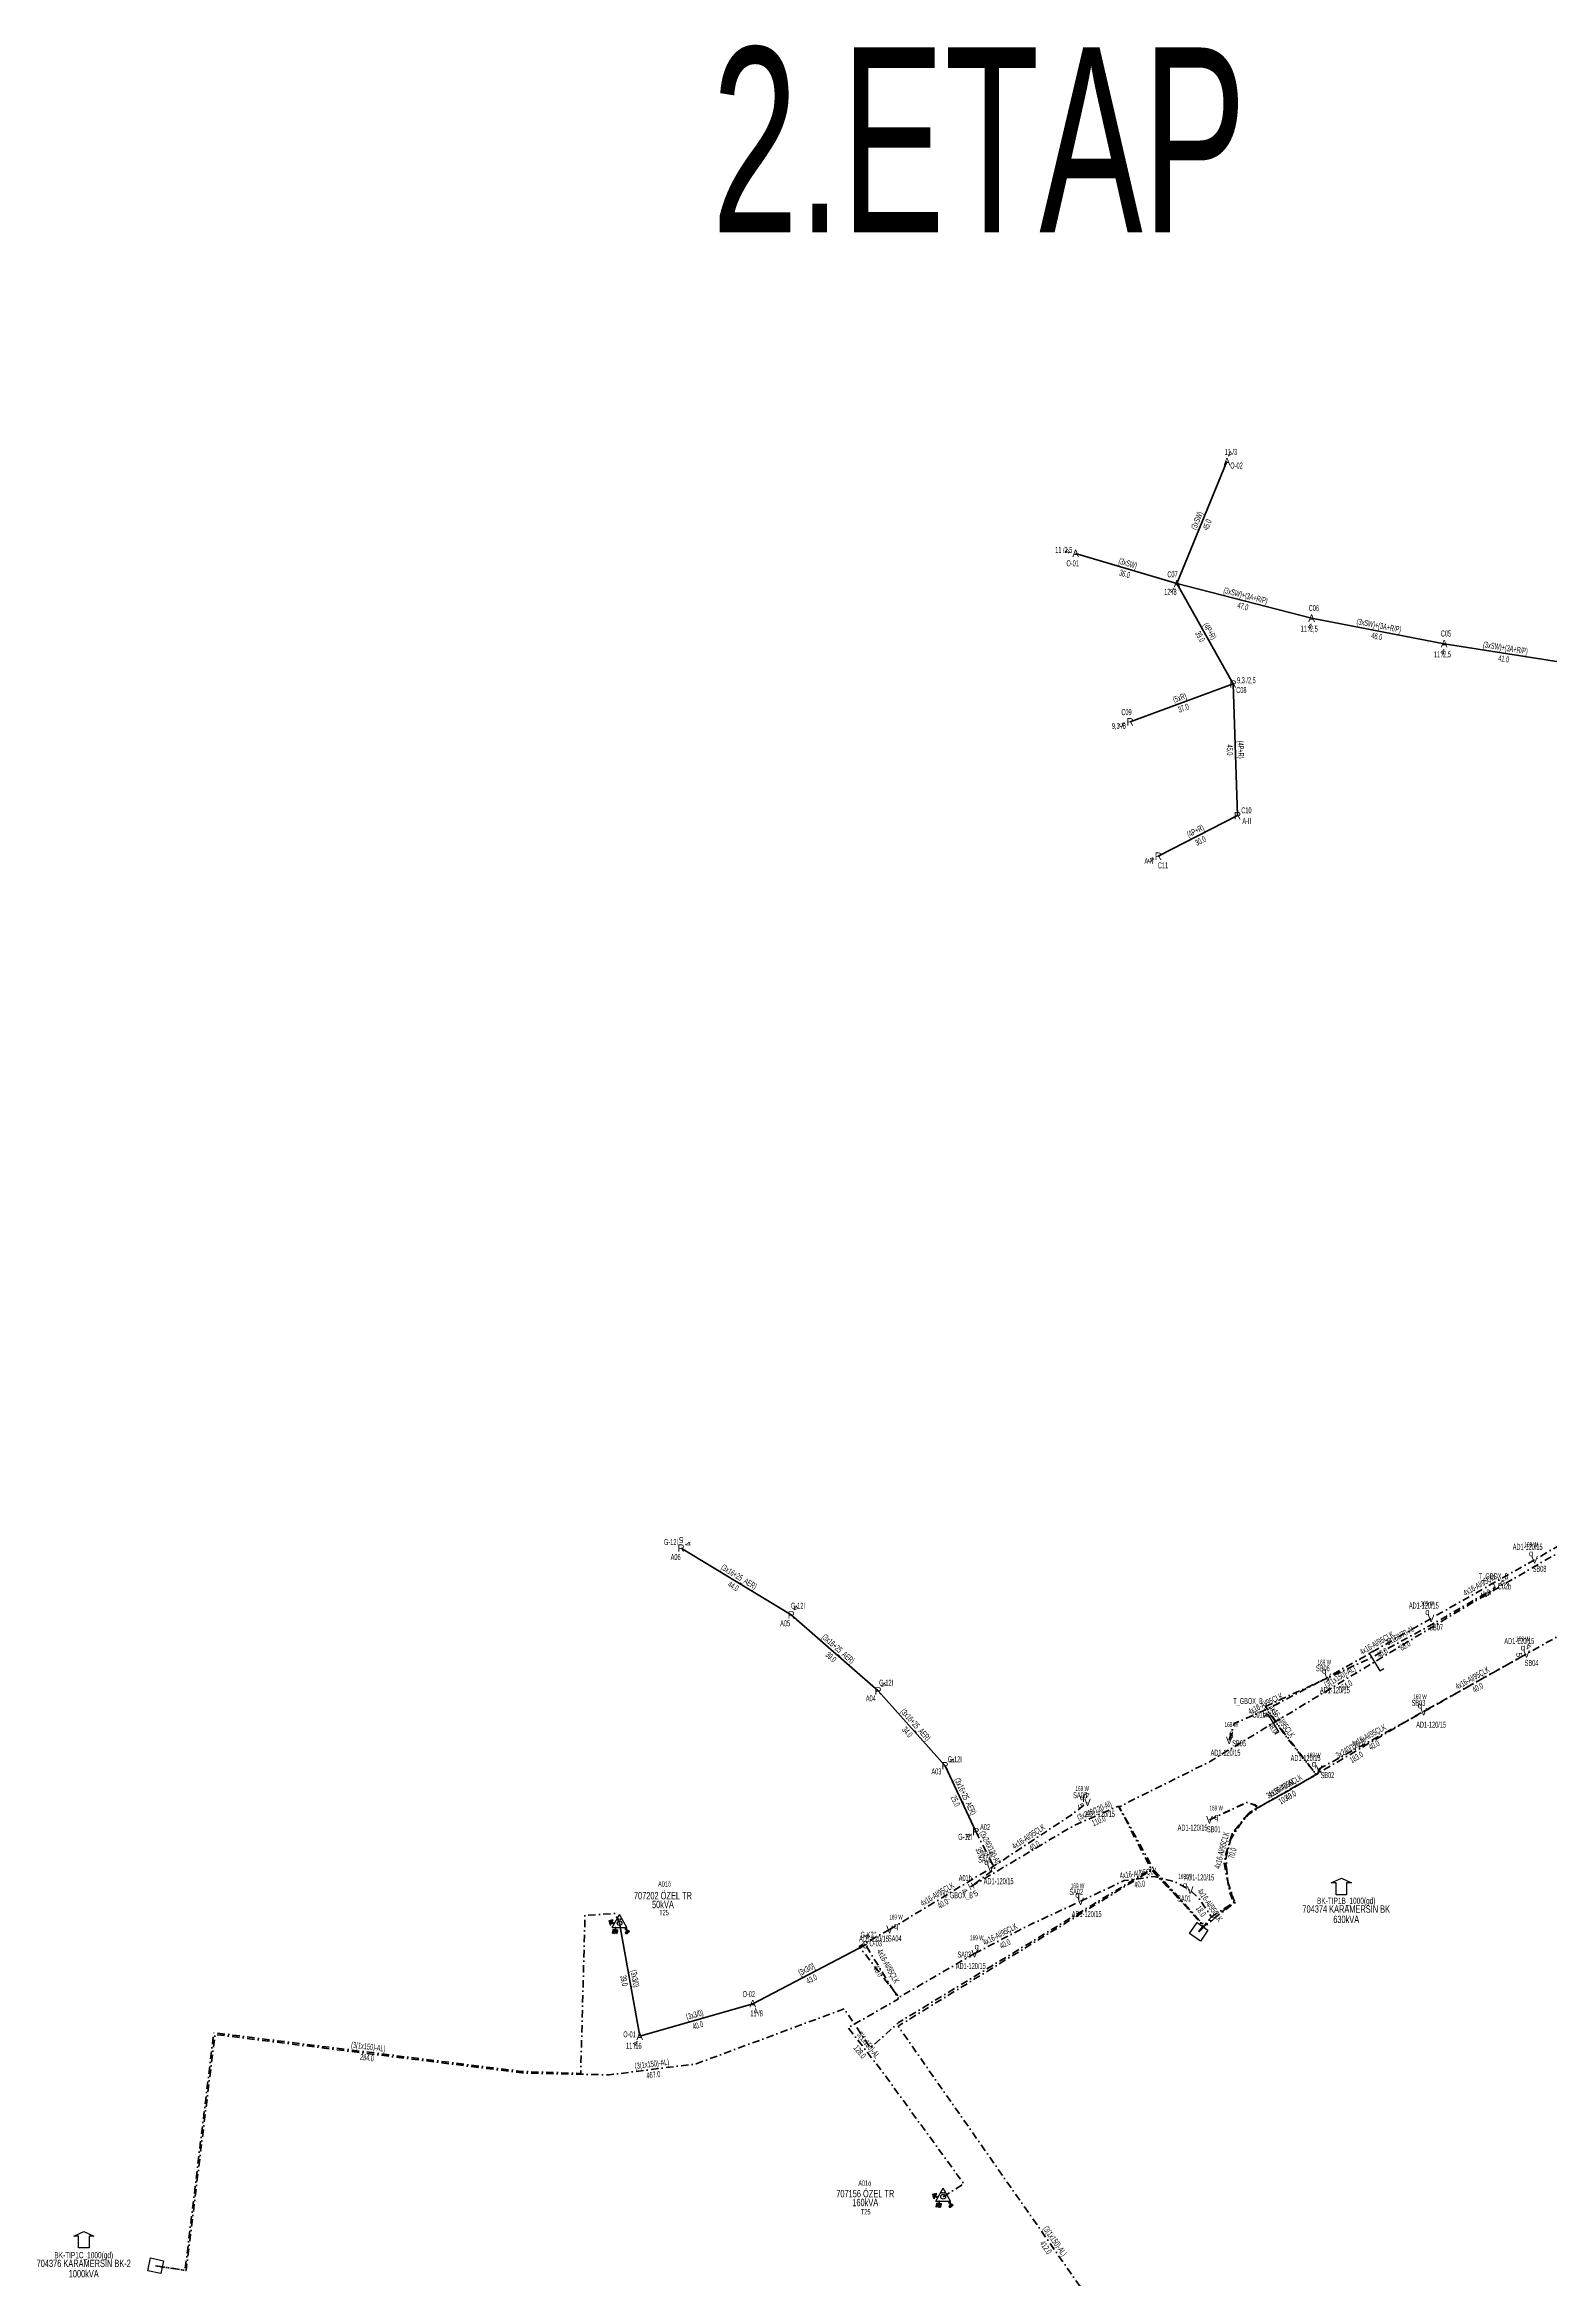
# Model space of a CAD drawing. Header units: millimetres. Extents: x 554556 to 559004, y 4084130 to 4087120.
# Drawn here: x 554556 to 555067, y 4085152 to 4085909 of the extents above; entities that cross this region are included whole.
import ezdxf
from ezdxf.enums import TextEntityAlignment as Align

# ---------------------------------------------------------------- set-up
doc = ezdxf.new("R2010")
doc.units = ezdxf.units.MM
doc.linetypes.add('DASHDOT', pattern=[5, 2.5, -1.25, 0, -1.25])
for name, color, linetype, lineweight in [('DIREK_AG_MEVCUT', 120, 'Continuous', 25), ('DIREK_AYD_YENI', 152, 'Continuous', 25), ('DIREK_BOX_MEVCUT', 5, 'Continuous', 25), ('DIREK_BOX_YENI', 5, 'Continuous', 25), ('DIREK_OG_MEVCUT', 16, 'Continuous', 25), ('DIREK_OG_YENI', 10, 'Continuous', 25), ('HAT_AG_HAVAI_MEVCUT', 126, 'Continuous', 50), ('HAT_AYD_YERALTI_YENI', 4, 'DASHDOT', 40), ('HAT_BOX_YERALTI_MEVCUT', 192, 'DASHDOT', 50), ('HAT_BOX_YERALTI_YENI', 5, 'DASHDOT', 50), ('HAT_OG_HAVAI_BYSK', 1, 'Continuous', 70), ('HAT_OG_HAVAI_MEVCUT', 48, 'Continuous', 70), ('HAT_OG_YERALTI_MEVCUT', 48, 'DASHDOT', 70), ('HAT_OG_YERALTI_YENI', 1, 'DASHDOT', 70), ('TRAFO_MEVCUT', 5, 'Continuous', 30), ('TRAFO_TADILAT_BYSK', 5, 'Continuous', 30)]:
    doc.layers.add(name, color=color, linetype=linetype, lineweight=lineweight)
doc.layers.add('LAMBA_GUCU', color=4, linetype='Continuous')
doc.layers.add('NIA_OG', color=6, linetype='Continuous')
doc.styles.add('Direk', font='B_CAD')
doc.styles.get("Standard").update_dxf_attribs({"font": 'Arial'})

# ---------------------------------------------------------------- blocks, each defined once
blk = doc.blocks.new('OG_NIA', base_point=(-43.6726, 128.9236))
at = {"layer": 'NIA_OG'}
for p, q in [((-43.672618, 132.403582), (-45.232618, 132.403582)), ((-43.672618, 125.443582), (-43.672618, 132.403582)), ((-43.672618, 125.443582), (-45.232618, 125.443582))]:
    blk.add_line(p, q, dxfattribs=at)
blk = doc.blocks.new('MEV_BINA_KARE')
at = {"layer": 'TRAFO_MEVCUT', "linetype": 'Continuous'}
for p, q in [((-2.25, -2.25), (-2.25, 2.25)), ((-2.25, 2.25), (2.25, 2.25)), ((0, 1.8), (0, 2.7)), ((2.25, 2.25), (2.25, -2.25)), ((2.25, -2.25), (-2.25, -2.25))]:
    blk.add_line(p, q, dxfattribs=at)
blk = doc.blocks.new('MEV_BETKOSK')
at = {"layer": 'TRAFO_MEVCUT', "linetype": 'Continuous'}
for p, q in [((-3.4, 2), (0, 3.6)), ((-1.8, 2), (-3.4, 2)), ((-1.8, -2), (-1.8, 2)), ((0, 3.6), (3.4, 2)), ((3.4, 2), (1.8, 2)), ((1.8, 2), (1.8, -2)), ((1.8, -2), (-1.8, -2))]:
    blk.add_line(p, q, dxfattribs=at)
blk = doc.blocks.new('MEV_DIREK_OZEL')
h = blk.add_hatch(color=32)
h.paths.add_polyline_path([(-2.12, 1), (-2.34, 1.12), (-3.29, -0.52), (-3.08, -0.65), (-2.65, 0.09), (-1.88, -0.36), (-1.78, -0.19), (-2.55, 0.26)])
h.paths.add_polyline_path([(-3.44, -0.15), (-3.31, -0.22), (-2.59, 1.01), (-2.72, 1.09)])
h.paths.add_polyline_path([(-3.52, 0.32), (-3.39, 0.24), (-3.03, 0.85), (-3.16, 0.92)])
h.paths.add_polyline_path([(-3.56, 0.84), (-3.64, 0.71), (-3.51, 0.63), (-3.43, 0.76)])
h.paths.add_polyline_path([(-1.49, -2.34), (-2.24, -2.34), (-2.5, -3.47), (-2.4, -3.47), (-2.19, -2.54), (-1.89, -2.54), (-2.1, -3.47), (-2, -3.47), (-1.79, -2.54), (-1.49, -2.54), (-1.7, -3.48), (-1.6, -3.48), (-1.39, -2.54), (-1.09, -2.54), (-1.3, -3.48), (-1.2, -3.48), (-0.99, -2.54), (-0.69, -2.55), (-0.9, -3.48), (-0.8, -3.48), (-0.54, -2.35), (-1.29, -2.34), (-1.29, -1.44), (-1.49, -1.44)])
at = {"layer": 'TRAFO_MEVCUT'}
for points in [[(2.4, -1.57), (2.17, -1.92), (2.12, -1.44), (1.99, -1.44), (2.06, -2.32), (2.29, -1.96), (2.35, -2.67), (2.14, -2.67), (2.44, -2.87), (2.45, -2.86), (2.69, -2.49), (2.49, -2.63)], [(2.4, -1.57), (2.17, -1.92), (2.12, -1.44), (1.99, -1.44), (2.06, -2.32), (2.29, -1.96), (2.35, -2.67), (2.14, -2.67), (2.44, -2.87), (2.02, -3.19), (2.24, -3.79), (2.3, -3.74), (2.13, -3.26), (2.3, -3.13), (2.48, -3.6), (2.54, -3.56), (2.36, -3.08), (2.54, -2.94), (2.72, -3.42), (2.78, -3.38), (2.6, -2.9), (2.78, -2.76), (2.95, -3.24), (3.01, -3.2), (2.84, -2.72), (3.01, -2.58), (3.19, -3.06), (3.25, -3.01), (3.03, -2.42), (2.45, -2.86), (2.69, -2.49), (2.49, -2.63)], [(3.01, -2.58), (3.19, -3.06), (3.25, -3.01), (3.03, -2.42), (2.45, -2.86), (2.69, -2.49), (2.49, -2.63), (2.4, -1.57), (2.17, -1.92), (2.12, -1.44), (1.99, -1.44), (2.06, -2.32), (2.29, -1.96), (2.35, -2.67), (2.14, -2.67), (2.44, -2.87), (2.02, -3.19), (2.24, -3.79), (2.3, -3.74), (2.13, -3.26), (2.3, -3.13), (2.48, -3.6), (2.54, -3.56), (2.36, -3.08), (2.54, -2.94), (2.72, -3.42), (2.78, -3.38), (2.6, -2.9), (2.78, -2.76), (2.95, -3.24), (3.01, -3.2), (2.84, -2.72)]]:
    blk.add_hatch(color=32, dxfattribs=at).paths.add_polyline_path(points)
at = {"layer": 'TRAFO_MEVCUT', "linetype": 'Continuous'}
for p, q in [((-2.5, -1.44), (0, 2.89)), ((2.5, -1.44), (0, 2.89)), ((-2.5, -1.44), (2.5, -1.44))]:
    blk.add_line(p, q, dxfattribs=at)
at = {"layer": 'TRAFO_MEVCUT', "color": 32, "flags": 128}
blk.add_lwpolyline([(1.99, -1.44), (2.12, -1.44), (2.17, -1.92), (2.4, -1.57), (2.49, -2.63), (2.69, -2.49), (2.45, -2.86), (3.03, -2.42), (3.25, -3.01), (3.19, -3.06), (3.01, -2.58), (2.84, -2.72), (3.01, -3.2), (2.95, -3.24), (2.78, -2.76), (2.6, -2.9), (2.78, -3.38), (2.72, -3.42), (2.54, -2.94), (2.36, -3.08), (2.54, -3.56), (2.48, -3.6), (2.3, -3.13), (2.13, -3.26), (2.3, -3.74), (2.24, -3.79), (2.02, -3.19), (2.44, -2.87), (2.14, -2.67), (2.35, -2.67), (2.29, -1.96), (2.06, -2.32), (1.99, -1.44)], dxfattribs=at)
at = {"layer": 'TRAFO_MEVCUT', "linetype": 'Continuous'}
for centre, radius in [((0, 0), 0.804), ((-0.34, 1.34), 0.12), ((0.34, 1.34), 0.12)]:
    blk.add_circle(centre, radius, dxfattribs=at)
at = {"layer": 'TRAFO_TADILAT_BYSK', "color": 32, "flags": 128}
for points in [[(-3.51, 0.63), (-3.43, 0.76), (-3.56, 0.84), (-3.64, 0.71), (-3.51, 0.63)], [(-3.39, 0.24), (-3.03, 0.85), (-3.16, 0.92), (-3.52, 0.32), (-3.39, 0.24)], [(-3.31, -0.22), (-2.59, 1.01), (-2.72, 1.09), (-3.44, -0.15), (-3.31, -0.22)], [(-1.78, -0.19), (-2.55, 0.26), (-2.12, 1), (-2.34, 1.12), (-3.29, -0.52), (-3.08, -0.65), (-2.65, 0.09), (-1.88, -0.36), (-1.78, -0.19)], [(-1.29, -1.44), (-1.49, -1.44), (-1.49, -2.34), (-2.24, -2.34), (-2.5, -3.47), (-2.4, -3.47), (-2.19, -2.54), (-1.89, -2.54), (-2.1, -3.47), (-2, -3.47), (-1.79, -2.54), (-1.49, -2.54), (-1.7, -3.48), (-1.6, -3.48), (-1.39, -2.54), (-1.09, -2.54), (-1.3, -3.48), (-1.2, -3.48), (-0.99, -2.54), (-0.69, -2.55), (-0.9, -3.48), (-0.8, -3.48), (-0.54, -2.35), (-1.29, -2.34), (-1.29, -1.44)]]:
    blk.add_lwpolyline(points, dxfattribs=at)

msp = doc.modelspace()

# ---------------------------------------------------------------- linework, layer by layer
at = {"layer": 'HAT_AG_HAVAI_MEVCUT'}
for p, q in [((554940.03, 4085726.19), (554959.03, 4085692.22)), ((554924.15, 4085679.38), (554959.03, 4085692.22)), ((554959.03, 4085692.22), (554960.56, 4085647.6)), ((554960.56, 4085647.6), (554933.71, 4085633.87)), ((554772.02, 4085399.47), (554809.38, 4085376.86)), ((554809.38, 4085376.86), (554838.77, 4085351.11)), ((554838.77, 4085351.11), (554861.46, 4085325.75)), ((554861.46, 4085325.75), (554871.9, 4085303.44))]:
    msp.add_line(p, q, dxfattribs=at)
at = {"layer": 'HAT_AYD_YERALTI_YENI', "flags": 128}
for points in [[(555096.220163, 4085415.862886), (555061.201375, 4085395.543685)], [(555061.201375, 4085395.543685), (555026.121939, 4085375.665329)], [(555026.121939, 4085375.665329), (554991.13941, 4085355.722183)], [(555023.605208, 4085344.046394), (555058.450641, 4085363.648811)], [(554957.736, 4085334.367), (554958.352389, 4085336.364242), (554959.376858, 4085340.017076), (554967.694219, 4085343.589634), (554973.946194, 4085346.6598), (554991.13941, 4085355.722183)], [(554957.736, 4085334.367), (554959.372983, 4085340.031565), (554970.363839, 4085344.858921), (554977.777279, 4085334.557687), (554987.123646, 4085323.014983), (554987.339153, 4085322.756375), (554987.899472, 4085323.23049), (554988.203291, 4085324.668793)], [(554988.203291, 4085324.668793), (555023.605208, 4085344.046394)], [(554951.04, 4085307.432), (554956.01275, 4085309.745959), (554963.469291, 4085313.323375), (554966.572592, 4085312.504448), (554967.520823, 4085311.599319), (554987.735378, 4085323.064291), (554988.203291, 4085324.668793)], [(554876.86827, 4085291.007662), (554904.593786, 4085309.343913), (554909.751622, 4085313.380481)], [(554951.04, 4085307.432), (554963.86971, 4085313.345858), (554966.56484, 4085312.326079), (554967.366095, 4085311.233459), (554963.214137, 4085308.61117), (554958.042401, 4085300.525779), (554955.973687, 4085292.726991), (554957.962256, 4085282.784145), (554959.193275, 4085279.280475), (554952.375324, 4085275.019255), (554947.403458, 4085269.508073)], [(554842.679, 4085270.276), (554876.86827, 4085291.007662)], [(554907.40204, 4085279.846992), (554922.126551, 4085286.823415), (554932.257213, 4085288.208182), (554939.25393, 4085286.531885), (554944.51889, 4085283.616863)], [(554947.403458, 4085269.508073), (554951.734254, 4085274.579437), (554947.725718, 4085280.482917), (554944.51889, 4085283.616863)], [(554871.470984, 4085262.136553), (554890.420425, 4085271.975686), (554907.40204, 4085279.846992)], [(554842.679, 4085270.276), (554832.342748, 4085264.574521), (554845.828007, 4085247.258296), (554871.470984, 4085262.136553)]]:
    msp.add_lwpolyline(points, dxfattribs=at)
at = {"layer": 'HAT_BOX_YERALTI_MEVCUT', "flags": 128}
for points in [[(554870.341235, 4085284.88378), (554905.30331, 4085305.609489), (554920.244461, 4085312.078853), (554931.488833, 4085290.360273), (554949.031733, 4085271.65873), (554947.403458, 4085269.508073)], [(554871.9, 4085303.44), (554878.353195, 4085290.861153), (554870.341235, 4085284.88378)]]:
    msp.add_lwpolyline(points, dxfattribs=at)
at = {"layer": 'HAT_BOX_YERALTI_YENI', "flags": 128}
for points in [[(554970.061, 4085345.783), (555005.16384, 4085361.987527), (555027.589214, 4085374.265419), (555047.503335, 4085385.818706), (555047.477, 4085386.321)], [(555080.922105, 4085374.661599), (555078.041916, 4085374.617271), (555020.527802, 4085342.444115), (554979.186293, 4085318.092986), (554964.877379, 4085310.088494), (554958.643792, 4085302.367347), (554956.32172, 4085294.942908), (554957.384263, 4085285.309184), (554959.651021, 4085279.358942), (554950.51315, 4085272.48783), (554947.403458, 4085269.508073)], [(555080.922105, 4085374.661599), (555078.041916, 4085374.617271), (555020.527802, 4085342.444115), (554979.186293, 4085318.092986), (554964.877379, 4085310.088494), (554958.643792, 4085302.367347), (554956.32172, 4085294.942908), (554957.384263, 4085285.309184), (554959.651021, 4085279.358942), (554950.51315, 4085272.48783), (554947.403458, 4085269.508073)], [(554947.403458, 4085269.508073), (554959.496685, 4085279.79902), (554957.164446, 4085286.941501), (554956.654269, 4085294.667042), (554958.840743, 4085302.975643), (554964.452692, 4085309.826595), (554987.200577, 4085322.696748), (554974.260534, 4085339.631823), (554970.061, 4085345.783)]]:
    msp.add_lwpolyline(points, dxfattribs=at)
at = {"layer": 'HAT_OG_HAVAI_BYSK'}
msp.add_line((554796.31, 4085245.15), (554834.5, 4085265.13), dxfattribs=at)
at = {"layer": 'HAT_OG_HAVAI_MEVCUT'}
for p, q in [((554940.03, 4085726.19), (554956.97, 4085767.53)), ((554940.03, 4085726.19), (554905.7, 4085736.43)), ((554985.64, 4085714.5), (554940.03, 4085726.19)), ((555030.55, 4085705.86), (554985.64, 4085714.5)), ((555071.52, 4085699.34), (555030.55, 4085705.86)), ((554751.192297, 4085272.452136), (554758.02, 4085234.1)), ((554758.02, 4085234.1), (554796.31, 4085245.15))]:
    msp.add_line(p, q, dxfattribs=at)
at = {"layer": 'HAT_OG_YERALTI_MEVCUT', "flags": 128}
for points in [[(554947.403458, 4085269.508073), (554949.299066, 4085271.545739), (554932.080369, 4085290.739647), (554920.459468, 4085311.841306), (554951.053797, 4085327.123071), (555041.262018, 4085381.66881), (555103.556711, 4085417.818167)], [(554594.042324, 4085156.378107), (554604.366957, 4085154.769738), (554614.146979, 4085234.730106), (554718.20786, 4085221.701345), (554747.649475, 4085221.024527), (554777.188101, 4085224.787913), (554827.272688, 4085243.400429), (554836.205703, 4085230.153347), (554845.707197, 4085238.743739), (554931.331819, 4085290.743417), (554949.430636, 4085271.489356), (554947.403458, 4085269.508073)], [(554947.403458, 4085269.508073), (554948.943854, 4085271.553521), (554931.774367, 4085290.609766), (554845.565456, 4085237.541698), (554948.800516, 4085089.809737), (554967.875247, 4085065.251053), (554962.59581, 4085058.39841), (554966.262722, 4085050.586293), (554963.552396, 4085039.585557), (554982.843542, 4085029.381976), (554971.27, 4085011.664)], [(554751.192297, 4085272.452136), (554749.651022, 4085275.722153), (554739.498741, 4085275.045335), (554738.032881, 4085221.533542), (554718.04095, 4085222.187462), (554613.732593, 4085235.308093), (554604.009809, 4085154.828163), (554594.042324, 4085156.378107)]]:
    msp.add_lwpolyline(points, dxfattribs=at)
at = {"layer": 'HAT_OG_YERALTI_YENI', "flags": 128}
msp.add_lwpolyline([(554860.824375, 4085179.747795), (554867.867794, 4085184.092186), (554839.53838, 4085223.033287), (554828.654112, 4085236.99251), (554845.706627, 4085246.814514), (554834.5, 4085265.13)], dxfattribs=at)

# ---------------------------------------------------------------- block references
at = {"layer": 'NIA_OG'}
for p, rotation in [((555006.925762, 4085360.906884), 211.159878), ((554972.69669, 4085340.209767), 31.159878)]:
    msp.add_blockref('OG_NIA', p, dxfattribs=dict(at, rotation=rotation))
at = {"layer": 'TRAFO_MEVCUT'}
for name, p in [('MEV_BETKOSK', (554995.719684, 4085284.075021)), ('MEV_BETKOSK', (554995.719684, 4085284.075021)), ('MEV_DIREK_OZEL', (554751.192297, 4085272.452136)), ('MEV_DIREK_OZEL', (554860.824375, 4085179.747795)), ('MEV_BETKOSK', (554569.680757, 4085164.425745))]:
    msp.add_blockref(name, p, dxfattribs=at)
for p, rotation in [((554947.403458, 4085269.508073), 325.380919), ((554947.403458, 4085269.508073), 325.380919), ((554594.042324, 4085156.378107), 257.492052)]:
    msp.add_blockref('MEV_BINA_KARE', p, dxfattribs=dict(at, rotation=rotation))

# ---------------------------------------------------------------- texts
at = {"layer": 'DIREK_AG_MEVCUT', "linetype": 'ByBlock', "style": 'Direk'}
for p in [(554959.03, 4085692.22), (554924.15, 4085679.38), (554960.56, 4085647.6), (554933.71, 4085633.87), (554772.02, 4085399.47), (554809.38, 4085376.86), (554838.77, 4085351.11), (554861.46, 4085325.75), (554871.9, 4085303.44)]:
    msp.add_text('R', height=2.5, dxfattribs=at).set_placement(p, align=Align.MIDDLE_CENTER)
at = {"layer": 'DIREK_AG_MEVCUT', "linetype": 'ByBlock', "width": 0.53}
for s, p in [('C08', (554961.853555, 4085690.151779)), ('9,3 /2,5', (554963.548275, 4085693.480798)), ('C09', (554922.940904, 4085682.664522)), ('9,3 /6', (554920.337949, 4085677.976711)), ('C10', (554963.568118, 4085649.389198)), ('A-II', (554963.665506, 4085645.772441)), ('A-II', (554930.49873, 4085632.227887)), ('C11', (554935.303502, 4085630.753792)), ('G-12I', (554768.618748, 4085401.528413)), ('A06', (554770.207845, 4085396.475656)), ('G-12I', (554811.641193, 4085379.949234)), ('A05', (554807.312752, 4085374.035733)), ('A04', (554836.308039, 4085348.62228)), ('G-12I', (554841.507039, 4085353.875675)), ('G-12I', (554864.767382, 4085327.934829)), ('A03', (554858.539662, 4085323.820849)), ('G-12I', (554868.309185, 4085301.679477)), ('A02', (554875.042612, 4085304.980775))]:
    msp.add_text(s, height=2.05, dxfattribs=at).set_placement(p, align=Align.MIDDLE_CENTER)
at = {"layer": 'DIREK_AG_MEVCUT', "color": 32, "style": 'Direk'}
for s, rotation, p in [('5', 290.209633, (554921.522382, 4085678.412723)), ('5', 297.083359, (554931.217034, 4085632.595198)), ('5', 538.817979, (554772.07776, 4085402.269404)), ('4', 478.817979, (554774.473235, 4085400.81968)), ('4', 143.797405, (554811.033798, 4085379.119414)), ('4', 135.29817, (554840.739569, 4085353.100176)), ('4', 123.448414, (554863.796271, 4085327.293321)), ('4', 296.118016, (554869.38591, 4085302.20738))]:
    msp.add_text(s, height=2, rotation=rotation, dxfattribs=at).set_placement(p, align=Align.MIDDLE_CENTER)
at = {"layer": 'DIREK_AYD_YENI', "width": 0.53}
for s, p in [('AD1-120/15', (555058.837577, 4085399.909176)), ('SB08', (555062.867906, 4085392.465914)), ('AD1-120/15', (555023.668125, 4085380.030007)), ('SB07', (555027.837154, 4085372.614421)), ('AD1-120/15', (555056.014822, 4085368.013819)), ('SB06', (554989.456478, 4085358.791017)), ('SB04', (555060.156174, 4085360.592481)), ('AD1-120/15', (554993.533401, 4085351.356732)), ('SB03', (555021.850007, 4085347.074474)), ('AD1-120/15', (555026.133845, 4085339.683975)), ('SB05', (554961.08497, 4085333.349945)), ('AD1-120/15', (554956.482007, 4085330.169912)), ('AD1-120/15', (554983.606024, 4085328.362676)), ('SB02', (554991.012551, 4085322.581197)), ('SA06', (554907.196304, 4085315.772206)), ('AD1-120/15', (554913.946252, 4085309.454392)), ('AD1-120/15', (554945.331796, 4085304.788318)), ('SB01', (554952.508026, 4085304.254753)), ('SA05', (554874.995188, 4085293.964276)), ('AD1-120/15', (554879.622169, 4085286.660701)), ('AD1-120/15', (554947.595122, 4085287.91901)), ('SA02', (554905.916787, 4085283.016223)), ('SA01', (554942.429328, 4085280.809065)), ('AD1-120/15', (554909.441118, 4085275.496009)), ('AD1-120/15', (554837.383983, 4085267.150752)), ('SA04', (554844.440062, 4085267.251325)), ('AD1-120/15', (554870.176222, 4085257.927033)), ('SA03', (554867.987897, 4085261.792891))]:
    msp.add_text(s, height=2.05, dxfattribs=at).set_placement(p, align=Align.MIDDLE_CENTER)
at = {"layer": 'DIREK_AYD_YENI', "color": 4, "style": 'Direk'}
for p in [(555060.010996, 4085397.742093), (555024.896786, 4085377.844548), (555057.232402, 4085365.831904), (554989.937316, 4085357.914207), (555022.351493, 4085346.209309), (554958.451681, 4085336.762371), (554986.435524, 4085326.43656), (554907.926394, 4085315.088856), (554953.308517, 4085308.482634), (554875.530354, 4085293.119529), (554906.341145, 4085282.110728), (554942.751123, 4085285.38463), (554844.831962, 4085271.54673), (554872.205953, 4085264.526076)]:
    msp.add_text('q', height=2, dxfattribs=at).set_placement(p, align=Align.MIDDLE_CENTER)
at = {"layer": 'DIREK_AYD_YENI', "style": 'Direk'}
for p in [(555061.201375, 4085395.543685), (555026.121939, 4085375.665329), (555058.450641, 4085363.648811), (554991.13941, 4085355.722183), (555023.605208, 4085344.046394), (554957.736, 4085334.367), (554988.203291, 4085324.668793), (554909.751622, 4085313.380481), (554951.04, 4085307.432), (554876.86827, 4085291.007662), (554907.40204, 4085279.846992), (554944.51889, 4085283.616863), (554842.679, 4085270.276), (554871.470984, 4085262.136553)]:
    msp.add_text('V', height=2.5, dxfattribs=at).set_placement(p, align=Align.MIDDLE_CENTER)
at = {"layer": 'DIREK_AYD_YENI', "color": 32, "style": 'Direk'}
for s, rotation, p in [('5', 276.662967, (555055.967526, 4085363.323931)), ('4', 524.162967, (555059.132896, 4085366.053916)), ('5', 294.394011, (554907.474804, 4085312.224055)), ('4', 541.894011, (554909.668995, 4085315.879115))]:
    msp.add_text(s, height=2, rotation=rotation, dxfattribs=at).set_placement(p, align=Align.MIDDLE_CENTER)
at = {"layer": 'DIREK_BOX_MEVCUT', "width": 0.53}
for s, p in [('A01b', (554868.323288, 4085287.743482)), ('N_GBOX_B', (554865.811376, 4085281.863613))]:
    msp.add_text(s, height=2.05, dxfattribs=at).set_placement(p, align=Align.MIDDLE_CENTER)
at = {"layer": 'DIREK_BOX_MEVCUT', "color": 32, "style": 'Direk'}
for s, rotation, p in [('4', 303.692351, (554868.011556, 4085283.330527)), ('5', 392.176022, (554871.832297, 4085282.513815))]:
    msp.add_text(s, height=2, rotation=rotation, dxfattribs=at).set_placement(p, align=Align.MIDDLE_CENTER)
at = {"layer": 'DIREK_BOX_MEVCUT', "style": 'Direk', "width": 0.8}
msp.add_text('H', height=2.25, rotation=27.07208, dxfattribs=at).set_placement((554870.341235, 4085284.88378), align=Align.MIDDLE_CENTER)
at = {"layer": 'DIREK_BOX_YENI', "width": 0.53}
for s, p in [('T_GBOX_B', (555047.28739, 4085389.937538)), ('C02b', (555050.9722, 4085386.504248)), ('T_GBOX_B', (554964.112108, 4085347.686273)), ('C01b', (554967.858291, 4085343.06306))]:
    msp.add_text(s, height=2.05, dxfattribs=at).set_placement(p, align=Align.MIDDLE_CENTER)
at = {"layer": 'DIREK_BOX_YENI', "style": 'Direk', "width": 0.8}
msp.add_text('J', height=2.25, rotation=25.319687, dxfattribs=at).set_placement((555047.477, 4085386.321), align=Align.MIDDLE_CENTER)
at = {"layer": 'DIREK_BOX_YENI', "color": 32, "style": 'Direk'}
for s, rotation, p in [('5', 115.50119, (555050.004214, 4085387.526484)), ('4', 318.001189, (555045.603477, 4085384.240156))]:
    msp.add_text(s, height=2, rotation=rotation, dxfattribs=at).set_placement(p, align=Align.MIDDLE_CENTER)
at = {"layer": 'DIREK_BOX_YENI', "style": 'Direk', "width": 0.8}
msp.add_text('J', height=2.25, dxfattribs=at).set_placement((554970.061, 4085345.783), align=Align.MIDDLE_CENTER)
at = {"layer": 'DIREK_OG_MEVCUT', "linetype": 'ByBlock', "width": 0.53}
for s, p in [('11 /3', (554958.310138, 4085770.800443)), ('O-02', (554960.20864, 4085766.202894)), ('11 /2,5', (554901.677808, 4085737.629745)), ('O-01', (554904.699572, 4085733.076026)), ('C07', (554938.520216, 4085729.347618)), ('12 /8', (554937.806035, 4085723.413534)), ('C06', (554986.405452, 4085717.915272)), ('11 /2,5', (554984.839744, 4085710.929439)), ('C05', (555031.155725, 4085709.307187)), ('11 /2,5', (555029.92248, 4085702.28878)), ('O-02', (554795.006957, 4085248.398396)), ('11 /8', (554797.62576, 4085241.869903)), ('O-01', (554754.5832, 4085234.762123)), ('11 /16', (554756.02714, 4085230.898842))]:
    msp.add_text(s, height=2.05, dxfattribs=at).set_placement(p, align=Align.MIDDLE_CENTER)
at = {"layer": 'DIREK_OG_MEVCUT', "linetype": 'ByBlock', "style": 'Direk'}
for p in [(554956.97, 4085767.53), (554905.7, 4085736.43), (554940.03, 4085726.19), (554985.64, 4085714.5), (555030.55, 4085705.86), (554796.31, 4085245.15), (554758.02, 4085234.1)]:
    msp.add_text('A', height=2.5, dxfattribs=at).set_placement(p, align=Align.MIDDLE_CENTER)
at = {"layer": 'DIREK_OG_MEVCUT', "color": 32, "linetype": 'ByBlock', "style": 'Direk'}
for rotation, p in [(517.717525, (554958.031685, 4085770.120912)), (613.391137, (554903.016821, 4085737.230342)), (321.305083, (554938.279514, 4085724.00464)), (347.367281, (554985.027639, 4085711.767782)), (350.033971, (555030.06542, 4085703.10225)), (381.857417, (554797.352435, 4085242.551283)), (328.09594, (554756.540204, 4085231.722984))]:
    msp.add_text('4', height=2, rotation=rotation, dxfattribs=at).set_placement(p, align=Align.MIDDLE_CENTER)
at = {"layer": 'DIREK_OG_YENI', "linetype": 'ByBlock', "width": 0.53}
for s, p in [("G-K2''", (554835.439756, 4085268.527681)), ('O-03', (554837.965937, 4085265.617114))]:
    msp.add_text(s, height=2.05, dxfattribs=at).set_placement(p, align=Align.MIDDLE_CENTER)
at = {"layer": 'DIREK_OG_YENI', "linetype": 'ByBlock', "style": 'Direk'}
msp.add_text('8', height=2.5, dxfattribs=at).set_placement((554834.5, 4085265.13), align=Align.MIDDLE_CENTER)
at = {"layer": 'DIREK_OG_YENI', "color": 32, "linetype": 'ByBlock', "style": 'Direk'}
msp.add_text('4', height=2, rotation=164.539217, dxfattribs=at).set_placement((554835.24642, 4085267.828677), align=Align.MIDDLE_CENTER)
at = {"layer": 'HAT_AG_HAVAI_MEVCUT', "lineweight": 30, "width": 0.53}
for s, rotation, p in [('(4P+R)', 299.219029, (554950.271846, 4085709.619927, 277479.515)), ('(5xR)', 20.209633, (554941.296362, 4085686.59767, 277479.515)), ('(4P+R)', 271.963877, (554960.644501, 4085669.939129, 277480.28)), ('(4P+R)', 387.083359, (554946.748007, 4085641.491793, 277466.855)), ('(3x16+25_AER)', 328.817979, (554791.140095, 4085388.892198, 277404.69)), ('(3x16+25_AER)', 318.776831, (554824.635145, 4085364.624326, 277419.385)), ('(3x16+25_AER)', 311.819509, (554850.748462, 4085338.996768, 277430.73)), ('(3x16+25_AER)', 295.077319, (554867.449876, 4085314.955265, 277435.95))]:
    msp.add_text(s, height=2.05, rotation=rotation, dxfattribs=at).set_placement(p, align=Align.CENTER)
for s, rotation, p in [('39.0', 299.219029, (554948.788154, 4085708.790073, 277479.515)), ('37.0', 20.209633, (554941.883638, 4085685.00233, 277479.515)), ('45.0', 271.963877, (554958.945499, 4085669.880871, 277480.28)), ('30.0', 387.083359, (554947.521993, 4085639.978207, 277466.855)), ('44.0', 328.817979, (554790.259905, 4085387.437802, 277404.69)), ('39.0', 318.776831, (554823.514855, 4085363.345674, 277419.385)), ('34.0', 311.819509, (554849.481538, 4085337.863232, 277430.73)), ('25.0', 295.077319, (554865.910124, 4085314.234735, 277435.95))]:
    msp.add_text(s, height=2.05, rotation=rotation, dxfattribs=at).set_placement(p, align=Align.TOP_CENTER)
at = {"layer": 'HAT_AYD_YERALTI_YENI', "lineweight": 30, "width": 0.53}
for rotation, p in [(389.538794, (555043.242596, 4085386.344025)), (389.686977, (555008.209703, 4085366.432188)), (29.360078, (555040.611172, 4085354.588425)), (26.154336, (554970.445534, 4085345.887686)), (305.741255, (554974.760473, 4085340.204811)), (28.694543, (555005.49613, 4085335.103206)), (29.560354, (554977.208761, 4085318.071166)), (33.478631, (554890.262146, 4085300.884766)), (435.143805, (554956.186457, 4085296.844319)), (7.78356, (554927.076766, 4085288.357967)), (31.231751, (554859.332909, 4085281.368647)), (304.176989, (554950.433196, 4085278.008666)), (27.439728, (554880.554012, 4085267.810491)), (298.427672, (554841.306426, 4085257.39667))]:
    msp.add_text('4x16-Al/95ÇLK', height=2.05, rotation=rotation, dxfattribs=at).set_placement(p, align=Align.CENTER)
for s, rotation, p in [('40.0', 389.538794, (555044.080718, 4085384.864988)), ('40.0', 389.686977, (555009.051647, 4085364.955323)), ('40.0', 29.360078, (555041.444676, 4085353.10678)), ('41.0', 26.154336, (554971.194878, 4085344.361749)), ('48.0', 305.741255, (554973.380645, 4085339.211797)), ('40.0', 28.694543, (555006.312368, 4085333.61198)), ('43.0', 29.560354, (554978.04744, 4085316.592444)), ('40.0', 33.478631, (554891.19991, 4085299.46681)), ('70.0', 435.143805, (554957.82963, 4085296.40845)), ('40.0', 31.231751, (554860.214361, 4085279.915016)), ('40.0', 7.78356, (554927.306999, 4085286.67363)), ('18.0', 304.176989, (554949.026776, 4085277.053689)), ('40.0', 27.439728, (554881.337398, 4085266.301748)), ('63.0', 298.427672, (554839.811414, 4085256.587387))]:
    msp.add_text(s, height=2.05, rotation=rotation, dxfattribs=at).set_placement(p, align=Align.TOP_CENTER)
at = {"layer": 'HAT_BOX_YERALTI_MEVCUT', "lineweight": 30, "width": 0.53}
for rotation, p in [(23.412114, (554912.436145, 4085309.624191)), (297.158714, (554875.882881, 4085297.538565))]:
    msp.add_text('(3x240/120-Al)', height=2.05, rotation=rotation, dxfattribs=at).set_placement(p, align=Align.CENTER)
for s, rotation, p in [('110.0', 23.412114, (554913.111626, 4085308.064151)), ('35.0', 297.158714, (554874.370314, 4085296.762588))]:
    msp.add_text(s, height=2.05, rotation=rotation, dxfattribs=at).set_placement(p, align=Align.TOP_CENTER)
at = {"layer": 'HAT_BOX_YERALTI_YENI', "lineweight": 30, "width": 0.53}
for s, rotation, p in [('3x150/70-Al', 28.700705, (555015.968328, 4085368.872042)), ('3x240/120-Al', 390.499094, (554999.425652, 4085331.000942)), ('3x240/120-Al', 390.499094, (554999.425652, 4085331.000942)), ('3x150/70-Al', 29.500037, (554975.408074, 4085317.001474))]:
    msp.add_text(s, height=2.05, rotation=rotation, dxfattribs=at).set_placement(p, align=Align.CENTER)
for s, rotation, p in [('88.0', 28.700705, (555016.784726, 4085367.380904)), ('183.0', 390.499094, (555000.288444, 4085329.536159)), ('183.0', 390.499094, (555000.288444, 4085329.536159)), ('103.0', 29.500037, (554976.245195, 4085315.52187))]:
    msp.add_text(s, height=2.05, rotation=rotation, dxfattribs=at).set_placement(p, align=Align.TOP_CENTER)
at = {"layer": 'HAT_OG_HAVAI_BYSK', "lineweight": 30, "width": 0.53}
msp.add_text('[3x3/0]', height=2.05, rotation=27.617377, dxfattribs=at).set_placement((554815.01097, 4085255.893154, 277417.25), align=Align.CENTER)
msp.add_text('43.0', height=2.05, rotation=27.617377, dxfattribs=at).set_placement((554815.79903, 4085254.386846, 277417.25), align=Align.TOP_CENTER)
at = {"layer": 'HAT_OG_HAVAI_MEVCUT', "lineweight": 30, "width": 0.53}
for s, rotation, p in [('(3xSW)', 67.717525, (554947.713473, 4085747.182297, 277478.485)), ('(3xSW)', 343.391137, (554923.107961, 4085732.124537, 277452.85)), ('(3xSW)+(3A+R/P)', 345.624348, (554963.046037, 4085721.168385, 277470.015)), ('(3xSW)+(3A+R/P)', 349.110214, (555008.255582, 4085711.014694, 277492.82)), ('(3xSW)+(3A+R/P)', 350.957727, (555051.168589, 4085703.439437, 277515.275)), ('(3x3/0)', 280.094422, (554755.44299, 4085253.425048)), ('(3x3/0)', 16.097458, (554776.929319, 4085240.441673, 277398.155))]:
    msp.add_text(s, height=2.05, rotation=rotation, dxfattribs=at).set_placement(p, align=Align.CENTER)
for s, rotation, p in [('45.0', 67.717525, (554949.286527, 4085746.537703, 277478.485)), ('36.0', 343.391137, (554922.622039, 4085730.495463, 277452.85)), ('47.0', 345.624348, (554962.623963, 4085719.521615, 277470.015)), ('46.0', 349.110214, (555007.934418, 4085709.345306, 277492.82)), ('41.0', 350.957727, (555050.901411, 4085701.760563, 277515.275)), ('39.0', 280.094422, (554753.769306, 4085253.127088)), ('40.0', 16.097458, (554777.400681, 4085238.808327, 277398.155))]:
    msp.add_text(s, height=2.05, rotation=rotation, dxfattribs=at).set_placement(p, align=Align.TOP_CENTER)
at = {"layer": 'HAT_OG_YERALTI_MEVCUT', "lineweight": 30, "width": 0.53}
for rotation, p in [(31.159878, (554995.718094, 4085355.123309)), (352.830592, (554665.992854, 4085229.591132)), (7.260687, (554762.311362, 4085223.749404)), (304.945841, (554897.879726, 4085164.162599))]:
    msp.add_text('(3(1x150)-AL)', height=2.05, rotation=rotation, dxfattribs=at).set_placement(p, align=Align.CENTER)
for s, rotation, p in [('264.0', 31.159878, (554996.597721, 4085353.668573)), ('284.0', 352.830592, (554665.780688, 4085227.904423)), ('467.0', 7.260687, (554762.526215, 4085222.063036)), ('412.0', 304.945841, (554896.486246, 4085163.188836))]:
    msp.add_text(s, height=2.05, rotation=rotation, dxfattribs=at).set_placement(p, align=Align.TOP_CENTER)
at = {"layer": 'HAT_OG_YERALTI_YENI', "lineweight": 30, "width": 0.53}
msp.add_text('3(1x150)-AL', height=2.05, rotation=307.944212, dxfattribs=at).set_placement((554834.766564, 4085230.535558), align=Align.CENTER)
msp.add_text('128.0', height=2.05, rotation=307.944212, dxfattribs=at).set_placement((554833.425928, 4085229.490239), align=Align.TOP_CENTER)
at = {"layer": 'LAMBA_GUCU', "linetype": 'Continuous', "lineweight": 20, "width": 0.55}
for p in [(555060.010338, 4085400.684198), (555024.896128, 4085380.786654), (555057.231744, 4085368.77401), (554989.936658, 4085360.856312), (555022.350835, 4085349.151414), (554958.451024, 4085339.704476), (554986.434866, 4085329.378665), (554907.925737, 4085318.030961), (554953.307859, 4085311.42474), (554875.529696, 4085296.061634), (554942.750465, 4085288.326735), (554906.340487, 4085285.052833), (554844.831304, 4085274.488836), (554872.205295, 4085267.468181)]:
    msp.add_text('169 W', height=1.65, dxfattribs=at).set_placement(p, align=Align.MIDDLE_CENTER)
at = {"layer": 'TRAFO_MEVCUT', "color": 2, "width": 0.6}
msp.add_text('2.ETAP', height=62.6781994, dxfattribs=at).set_placement((554872.968596, 4085845.154613), align=Align.CENTER)
at = {"layer": 'TRAFO_MEVCUT', "width": 0.6}
for s, height, p in [('707202 ÖZEL TR', 2.5, (554765.89271, 4085280.497306)), ('50kVA', 2.5, (554765.89271, 4085277.497306)), ('A01ö', 1.8, (554766.441513, 4085284.809004)), ('BK-TIP1B_1000(gd)', 2.1, (554997.373596, 4085278.967133)), ('BK-TIP1B_1000(gd)', 2.1, (554997.373596, 4085278.967133)), ('704374 KARAMERSİN BK', 2.5, (554997.373596, 4085275.967133)), ('704374 KARAMERSİN BK', 2.5, (554997.373596, 4085275.967133)), ('630kVA', 2.5, (554997.373596, 4085272.467133)), ('630kVA', 2.5, (554997.373596, 4085272.467133)), ('707156 ÖZEL TR', 2.5, (554834.439737, 4085179.54943)), ('A01ö', 1.8, (554834.270126, 4085183.459601)), ('160kVA', 2.5, (554834.439737, 4085176.54943)), ('704376 KARAMERSİN BK-2', 2.5, (554569.680757, 4085155.925745)), ('BK-TIP1C_1000(gd)', 2.1, (554569.680757, 4085158.925745)), ('1000kVA', 2.5, (554569.680757, 4085152.425745))]:
    msp.add_text(s, height=height, dxfattribs=at).set_placement(p, align=Align.CENTER)
for p in [(554766.258427, 4085276.916724), (554834.592643, 4085175.547553)]:
    msp.add_text('T25', height=1.8, dxfattribs=at).set_placement(p, align=Align.TOP_CENTER)

doc.saveas('drawing.dxf')
